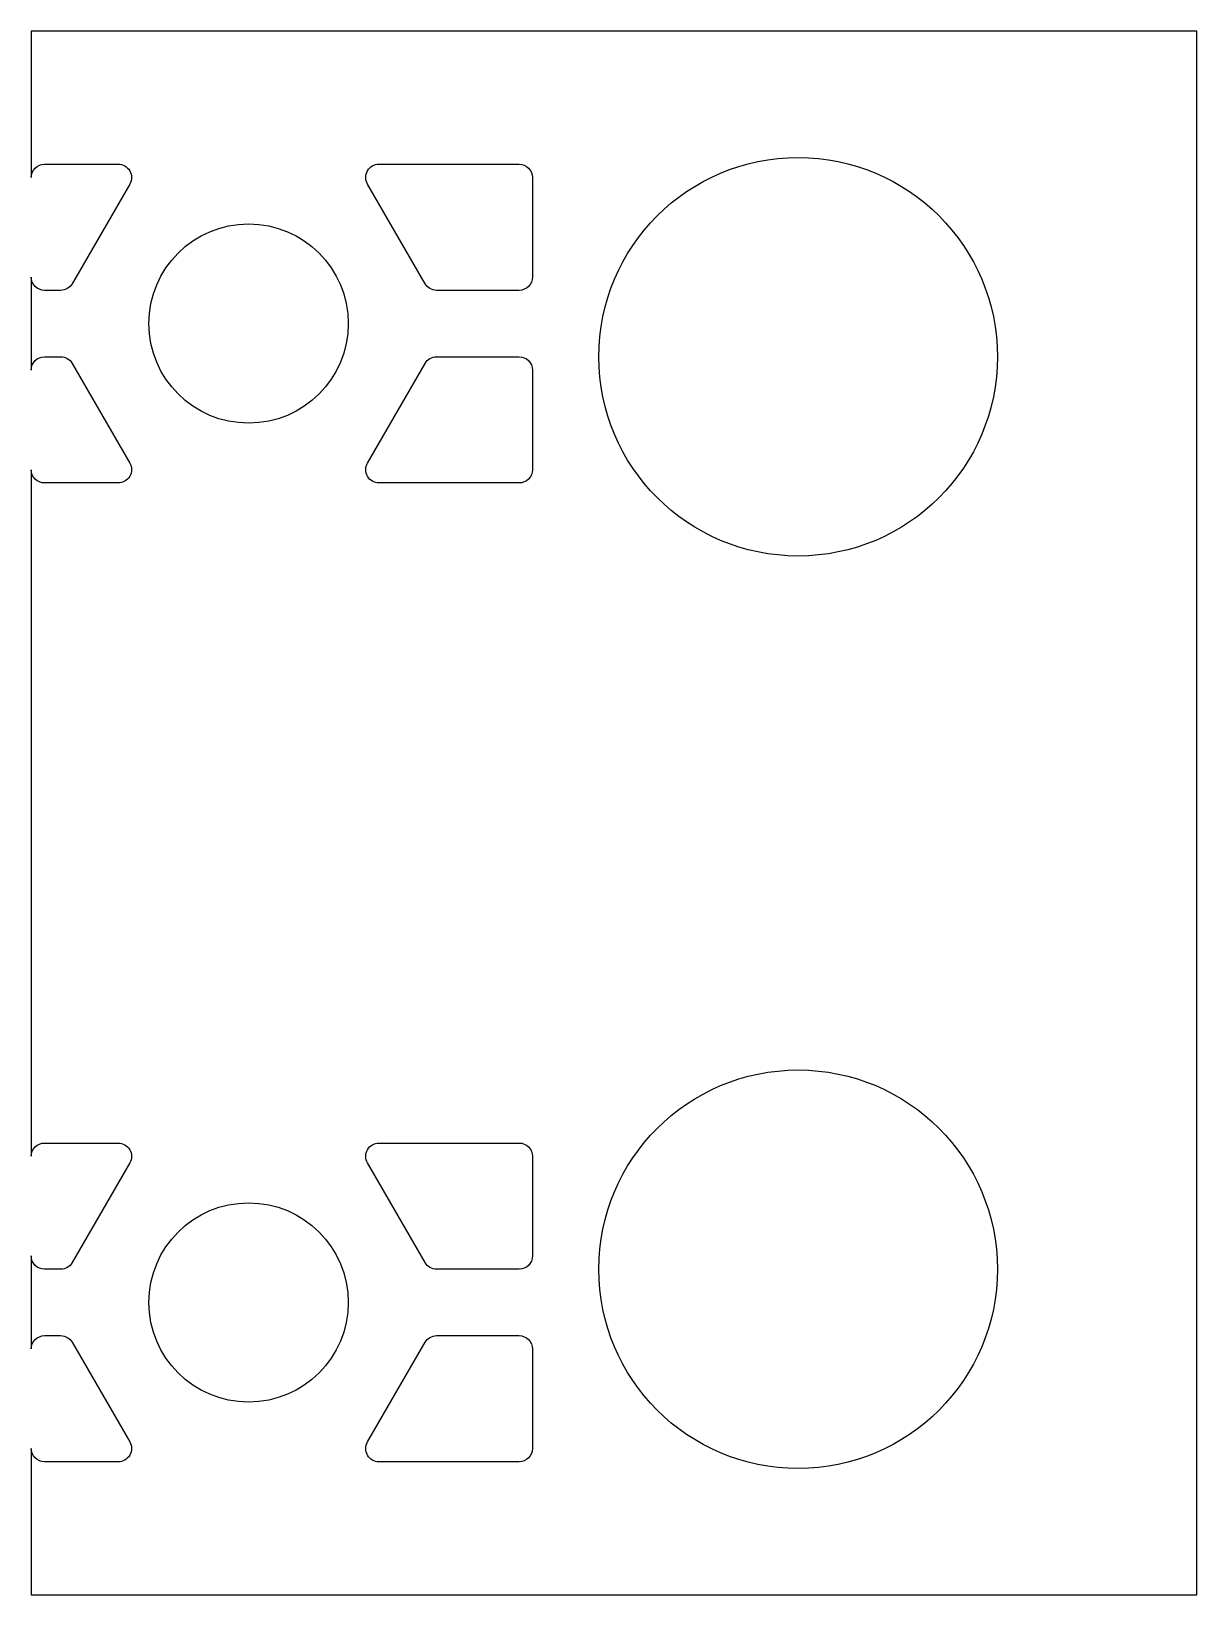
# Model space of a CAD drawing. Header units: millimetres. Extents: x -70.3 to -52.8, y -11.8 to 11.8.
import ezdxf

# ---------------------------------------------------------------- set-up
doc = ezdxf.new("R2010")
doc.units = ezdxf.units.MM

msp = doc.modelspace()

# ---------------------------------------------------------------- linework, layer by layer
for points in [[(-70.098, -9.769, -0.414214), (-70.298, -9.569), (-70.298, -11.769), (-52.756, -11.769), (-52.756, 11.769), (-70.298, 11.769), (-70.298, 9.569, -0.414214), (-70.098, 9.769), (-68.99, 9.769, -0.57735), (-68.817, 9.469), (-69.683, 7.969, -0.267949), (-69.856, 7.869), (-70.098, 7.869, -0.414214), (-70.298, 8.069), (-70.298, 6.669, -0.414214), (-70.098, 6.869), (-69.856, 6.869, -0.267949), (-69.683, 6.769), (-68.817, 5.269, -0.57735), (-68.99, 4.969), (-70.098, 4.969, -0.414214), (-70.298, 5.169), (-70.298, -5.169, -0.414214), (-70.098, -4.969), (-68.99, -4.969, -0.57735), (-68.817, -5.269), (-69.683, -6.769, -0.267949), (-69.856, -6.869), (-70.098, -6.869, -0.414214), (-70.298, -6.669), (-70.298, -8.069, -0.414214), (-70.098, -7.869), (-69.856, -7.869, -0.267949), (-69.683, -7.969), (-68.817, -9.469, -0.57735), (-68.99, -9.769)], [(-65.237, 9.469, -0.57735), (-65.064, 9.769), (-62.956, 9.769, -0.414214), (-62.756, 9.569), (-62.756, 8.069, -0.414214), (-62.956, 7.869), (-64.198, 7.869, -0.267949), (-64.371, 7.969)], [(-62.956, 6.869, -0.414214), (-62.756, 6.669), (-62.756, 5.169, -0.414214), (-62.956, 4.969), (-65.064, 4.969, -0.57735), (-65.237, 5.269), (-64.371, 6.769, -0.267949), (-64.198, 6.869)], [(-62.756, -6.669, -0.414214), (-62.956, -6.869), (-64.198, -6.869, -0.267949), (-64.371, -6.769), (-65.237, -5.269, -0.57735), (-65.064, -4.969), (-62.956, -4.969, -0.414214), (-62.756, -5.169)], [(-64.371, -7.969, -0.267949), (-64.198, -7.869), (-62.956, -7.869, -0.414214), (-62.756, -8.069), (-62.756, -9.569, -0.414214), (-62.956, -9.769), (-65.064, -9.769, -0.57735), (-65.237, -9.469)]]:
    msp.add_lwpolyline(points, format="xyb", close=True)
for centre, radius in [((-58.756, 6.869), 3), ((-67.027, 7.369), 1.5), ((-58.756, -6.869), 3), ((-67.027, -7.369), 1.5)]:
    msp.add_circle(centre, radius)

doc.saveas('drawing.dxf')
